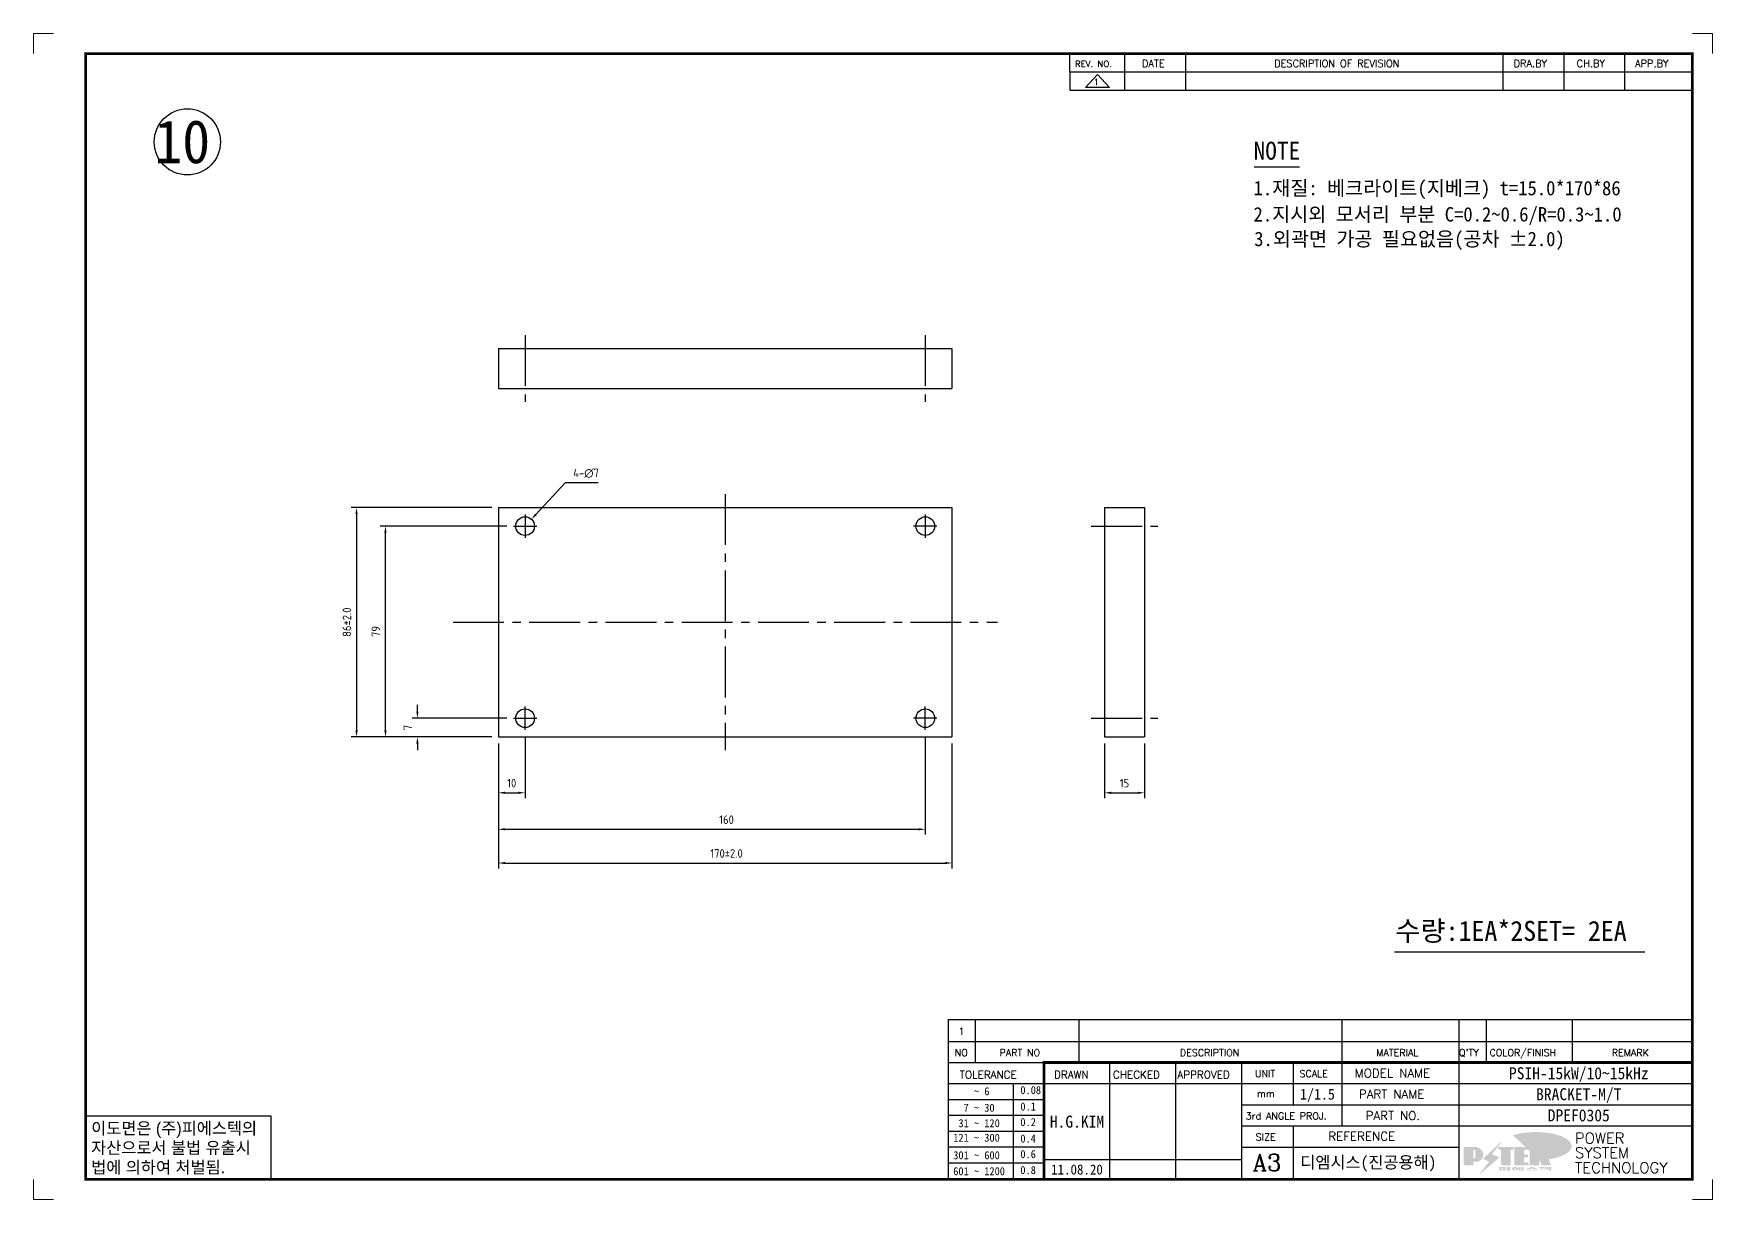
# Model space of a CAD drawing. Header units: millimetres. Extents: x 24815 to 36799, y -9299 to 5469.
# Drawn here: x 28190 to 28820, y -5074 to -4637 of the extents above; entities that cross this region are included whole.
import ezdxf
from ezdxf.enums import TextEntityAlignment as Align

# ---------------------------------------------------------------- set-up
doc = ezdxf.new("R2010")
doc.units = ezdxf.units.MM
doc.linetypes.add('CENTER2', pattern=[28.575, 19.05, -3.175, 3.175, -3.175])
doc.layers.add('FORMAT-1', color=7, linetype='Continuous')
doc.layers.add('line', color=3, linetype='Continuous')
doc.styles.add('h1', font='')
doc.styles.add('HAN', font='')
doc.styles.add('RC', font='ROMANC.SHX')
doc.styles.add('ROMANT', font='romant')
doc.styles.add('RT', font='ROMANT.SHX', dxfattribs={"oblique": 15})
doc.styles.get("Standard").update_dxf_attribs({"font": 'ISOCP.SHX', "bigfont": 'WHGTXT.SHX'})
doc.styles.get('h1').set_extended_font_data('New Gulim')
doc.styles.get('HAN').set_extended_font_data('GulimChe')
doc.dimstyles.new('PS-1', dxfattribs={"dimtxt": 3.2, "dimasz": 2.5, "dimexe": 2, "dimexo": 2.5, "dimgap": 2, "dimtad": 1, "dimtoh": 1, "dimrnd": 0.05, "dimzin": 12, "dimdsep": 46, "dimtxsty": 'Standard', "dimcen": 0, "dimclrt": 2, "dimazin": 3, "dimtfac": 1, "dimtofl": 0, "dimtmove": 0, "dimatfit": 3, "dimfxl": 0, "dimtolj": 1, "dimtzin": 0, "dimarcsym": 0})

# ---------------------------------------------------------------- blocks, each defined once
blk = doc.blocks.new('*D1159')
at = {"color": 0, "lineweight": -2}
for p, q in [((28362.12, -4814.63), (28309.44, -4814.63)), ((28311.44, -4817.13), (28311.44, -4898.13)), ((28362.12, -4900.63), (28309.44, -4900.63))]:
    blk.add_line(p, q, dxfattribs=at)
at = {"color": 0}
for points in [[(28311.03, -4817.13), (28311.86, -4817.13), (28311.44, -4814.63)], [(28311.03, -4898.13), (28311.86, -4898.13), (28311.44, -4900.63)]]:
    blk.add_solid(points, dxfattribs=at)
at = {"layer": 'Defpoints', "color": 0}
for p in [(28364.62, -4814.63), (28311.44, -4900.63), (28364.62, -4900.63)]:
    blk.add_point(p, dxfattribs=at)
at = {"color": 2, "insert": (28307.84, -4857.63), "char_height": 3.2, "attachment_point": 5, "rotation": 90}
blk.add_mtext('\\A1;86±2.0', dxfattribs=at)
blk = doc.blocks.new('*D1160')
at = {"color": 0, "lineweight": -2}
for p, q in [((28364.62, -4903.13), (28364.62, -4949.89)), ((28534.62, -4903.13), (28534.62, -4949.89)), ((28367.12, -4947.89), (28532.12, -4947.89))]:
    blk.add_line(p, q, dxfattribs=at)
at = {"color": 0}
for points in [[(28367.12, -4947.48), (28367.12, -4948.31), (28364.62, -4947.89)], [(28532.12, -4947.48), (28532.12, -4948.31), (28534.62, -4947.89)]]:
    blk.add_solid(points, dxfattribs=at)
at = {"layer": 'Defpoints', "color": 0}
for p in [(28364.62, -4900.63), (28534.62, -4900.63), (28534.62, -4947.89)]:
    blk.add_point(p, dxfattribs=at)
at = {"color": 2, "insert": (28450.12, -4944.29), "char_height": 3.2, "attachment_point": 5}
blk.add_mtext('\\A1;170±2.0', dxfattribs=at)
blk = doc.blocks.new('*D1161')
at = {"color": 0, "lineweight": -2}
for p, q in [((28524.62, -4900.51), (28524.62, -4937.25)), ((28364.62, -4903.13), (28364.62, -4937.25)), ((28367.12, -4935.25), (28522.12, -4935.25))]:
    blk.add_line(p, q, dxfattribs=at)
at = {"color": 0}
for points in [[(28367.12, -4934.84), (28367.12, -4935.67), (28364.62, -4935.25)], [(28522.12, -4934.84), (28522.12, -4935.67), (28524.62, -4935.25)]]:
    blk.add_solid(points, dxfattribs=at)
at = {"layer": 'Defpoints', "color": 0}
for p in [(28364.62, -4900.63), (28524.62, -4898.01), (28524.62, -4935.25)]:
    blk.add_point(p, dxfattribs=at)
at = {"color": 2, "insert": (28450.12, -4931.65), "char_height": 3.2, "attachment_point": 5}
blk.add_mtext('\\A1;160', dxfattribs=at)
blk = doc.blocks.new('*D1162')
at = {"color": 0, "lineweight": -2}
for p, q in [((28374.62, -4900.51), (28374.62, -4923.57)), ((28364.62, -4903.13), (28364.62, -4923.57)), ((28367.12, -4921.57), (28372.12, -4921.57))]:
    blk.add_line(p, q, dxfattribs=at)
at = {"color": 0}
for points in [[(28367.12, -4921.16), (28367.12, -4921.99), (28364.62, -4921.57)], [(28372.12, -4921.16), (28372.12, -4921.99), (28374.62, -4921.57)]]:
    blk.add_solid(points, dxfattribs=at)
at = {"layer": 'Defpoints', "color": 0}
for p in [(28364.62, -4900.63), (28374.62, -4898.01), (28374.62, -4921.57)]:
    blk.add_point(p, dxfattribs=at)
at = {"color": 2, "insert": (28369.62, -4917.97), "char_height": 3.2, "attachment_point": 5}
blk.add_mtext('\\A1;10', dxfattribs=at)
blk = doc.blocks.new('*D1163')
at = {"color": 0, "lineweight": -2}
for p, q in [((28389.6, -4805.4), (28378.69, -4817.22)), ((28401.95, -4805.4), (28389.6, -4805.4))]:
    blk.add_line(p, q, dxfattribs=at)
at = {"color": 0}
blk.add_solid([(28378.39, -4816.94), (28379, -4817.5), (28377, -4819.06)], dxfattribs=at)
at = {"layer": 'Defpoints', "color": 0}
for p in [(28377, -4819.06), (28372.25, -4824.2)]:
    blk.add_point(p, dxfattribs=at)
at = {"color": 2, "insert": (28397.47, -4801.8), "char_height": 3.2, "attachment_point": 5}
blk.add_mtext('\\A1;4-∅7', dxfattribs=at)
blk = doc.blocks.new('*D1251')
at = {"color": 0, "lineweight": -2}
for p, q in [((28591.79, -4903.13), (28591.79, -4923.57)), ((28606.79, -4903.13), (28606.79, -4923.57)), ((28594.29, -4921.57), (28604.29, -4921.57))]:
    blk.add_line(p, q, dxfattribs=at)
at = {"color": 0}
for points in [[(28594.29, -4921.16), (28594.29, -4921.99), (28591.79, -4921.57)], [(28604.29, -4921.16), (28604.29, -4921.99), (28606.79, -4921.57)]]:
    blk.add_solid(points, dxfattribs=at)
at = {"layer": 'Defpoints', "color": 0}
for p in [(28591.79, -4900.63), (28606.79, -4900.63), (28606.79, -4921.57)]:
    blk.add_point(p, dxfattribs=at)
at = {"color": 2, "insert": (28599.29, -4917.97), "char_height": 3.2, "attachment_point": 5}
blk.add_mtext('\\A1;15', dxfattribs=at)
blk = doc.blocks.new('t3')
for p, q in [((0, 15.88), (46.25, 15.88)), ((0, 15.88), (0, 0)), ((46.25, 15.88), (46.25, 0)), ((0, 0), (46.25, 0))]:
    blk.add_line(p, q)
at = {"color": 1, "style": 'h1'}
for s, p in [('이도면은 (주)피에스텍의', (1.4, 11.29)), ('자산으로서 불법 유출시', (1.4, 6.41)), ('법에 의하여 처벌됨.', (1.4, 1.52))]:
    blk.add_text(s, height=3, dxfattribs=at).set_placement(p)
blk = doc.blocks.new('new LOGO')
at = {"layer": 'line'}
h = blk.add_hatch(color=1, dxfattribs=at)
h.paths.add_polyline_path([(41.5, 16.4), (54.3, 16.4, 1), (54.3, 82.9), (0, 82.9), (0, -0.1), (41.5, -0.1)])
h.paths.add_polyline_path([(41.5, 27.9), (41.5, 71.9), (43.6, 71.9, -0.414214), (54.6, 60.9), (54.6, 38.9, -0.414214), (43.6, 27.9)], flags=16)
h.paths.add_polyline_path([(214.7, 71.9), (227.5, 71.9), (227.5, 82.9), (159.7, 82.9), (159.7, 71.9), (172.5, 71.9), (172.5, -0.1), (214.7, -0.1)])
h.paths.add_polyline_path([(276, 37.4), (294.8, 37.4), (294.8, 49.1), (276, 49.1), (276, 71.9), (294.8, 71.9), (294.8, 82.9), (234.5, 82.9), (234.5, -0.1), (297, -0.1), (297, 10.9), (276, 10.9)])
h.paths.add_polyline_path([(347.2, 35.2), (359.7, -0.1), (400.5, -0.1), (379.6, 66.8), (399.7, 82.9), (380.6, 82.9), (347.2, 61.6), (347.2, 82.9), (305.5, 82.9), (305.5, -0.1), (347.2, -0.1)])
h = blk.add_hatch(color=250, dxfattribs=at)
h.paths.add_polyline_path([(44.5, 69.4), (46.6, 69.4, -0.129793), (52, 68, 0.221832), (43.6, 71.9), (41.5, 71.9), (41.5, 27.9), (43.6, 27.9, 0.02048), (44.5, 28)], flags=17)
h.paths.add_polyline_path([(44.5, 13.9), (57.3, 13.9, 0.72362), (77.1, 73.9, -0.679777), (54.3, 16.4), (41.5, 16.4), (41.5, -0.1), (3, -0.1), (3, -2.6), (44.5, -2.6)])
h.paths.add_polyline_path([(117.9, 14.2), (71.5, -44.4), (77.1, -39.6), (120.8, 15.6), (92, 28.9), (173.3, 106), (177.5, 111.4), (89.1, 27.6)])
h.paths.add_polyline_path([(162.7, 71.9), (162.7, 69.4), (172.5, 69.4), (172.5, 71.9)], flags=17)
h.paths.add_polyline_path([(217.7, 69.4), (230.5, 69.4), (230.5, 80.4), (227.5, 80.4), (227.5, 71.9), (214.7, 71.9), (214.7, -0.1), (175.5, -0.1), (175.5, -2.6), (217.7, -2.6)])
h.paths.add_polyline_path([(297.8, 46.6), (294.8, 46.6), (294.8, 37.4), (276, 37.4), (276, 10.9), (279, 10.9), (279, 34.9), (297.8, 34.9)])
h.paths.add_polyline_path([(300, 8.4), (297, 8.4), (297, -0.1), (237.5, -0.1), (237.5, -2.6), (300, -2.6)])
h.paths.add_polyline_path([(297.8, 80.4), (294.8, 80.4), (294.8, 71.9), (276, 71.9), (276, 49.1), (279, 49.1), (279, 69.4), (297.8, 69.4)])
h.paths.add_polyline_path([(350.2, 80.4), (347.2, 80.4), (347.2, 61.6), (350.2, 63.5)])
h.paths.add_polyline_path([(350.2, 26.7), (347.2, 35.2), (347.2, -0.1), (308.5, -0.1), (308.5, -2.6), (350.2, -2.6)])
h.paths.add_polyline_path([(402.7, 80.4), (396.5, 80.4), (379.6, 66.8), (400.5, -0.1), (361.8, -0.1), (362.7, -2.6), (403.5, -2.6), (382.6, 64.3)])
blk.add_hatch(color=5, dxfattribs=at).paths.add_polyline_path([(166.3, 35), (131, 49), (180.4, 112.7), (92, 28.9), (120.8, 15.6), (74.4, -43)])
h = blk.add_hatch(color=253, dxfattribs=at)
edge = h.paths.add_edge_path()
edge.add_ellipse((333.9, 86.4), major_axis=(-165.9, 0), ratio=0.39426, start_angle=111.51268, end_angle=334.46902)
edge.add_ellipse((314.1, 81.2), major_axis=(-153.7, 0), ratio=0.40699, start_angle=121.30662, end_angle=327.74369, ccw=False)
edge.add_line((394, 27.8), (394.7, 25.6))
h = blk.add_hatch(color=250, dxfattribs=at)
edge = h.paths.add_edge_path()
edge.add_ellipse((237.8, -17.6), major_axis=(-14.3, 0), ratio=0.526336, start_angle=192.2456, end_angle=269.07481)
edge.add_line((238.1, -10.1), (237.6, -10.1))
edge.add_ellipse((237.8, -17.6), major_axis=(-14.3, 0), ratio=0.526336, start_angle=270.92519, end_angle=449.07481)
edge.add_line((237.6, -25.1), (238.1, -25.1))
edge.add_ellipse((237.8, -17.6), major_axis=(-14.3, 0), ratio=0.526336, start_angle=450.92519, end_angle=527.7544)
edge.add_line((251.7, -19.2), (254.1, -19.2))
edge.add_line((254.1, -19.2), (254.1, -27.1))
edge.add_line((254.1, -27.1), (263.1, -27.1))
edge.add_line((263.1, -27.1), (263.1, -10.1))
edge.add_line((263.1, -10.1), (254.1, -10.1))
edge.add_line((254.1, -10.1), (254.1, -16))
edge.add_line((254.1, -16), (251.7, -16))
h.paths.add_polyline_path([(241, -16.4), (241, -18.7, -1), (234.4, -18.7), (234.4, -16.4, -1)], flags=16)
h.paths.add_polyline_path([(278.2, -10.1), (268.1, -10.1), (268.1, -27.1), (278.2, -27.1)])
h.paths.add_polyline_path([(310.3, -10.1), (310.3, -11.1, -0.157169), (289.3, -17.5), (294, -19.9, 0.128407), (316.3, -15.9, 0.128407), (338.6, -19.9), (343.3, -17.5, -0.157169), (322.2, -11.1), (322.2, -10.1)])
h.paths.add_polyline_path([(342.1, -25.1), (342.1, -22.3), (290.4, -22.3), (290.4, -25.1)])
h.paths.add_polyline_path([(352, -10.1), (352, -16.2, 0.414214), (354, -18.2), (378.7, -18.2), (378.7, -19.6), (390.2, -19.6), (390.2, -10.1), (378.7, -10.1), (378.7, -13.6), (374.7, -13.6), (374.7, -15.1), (378.7, -15.1), (378.7, -16.2), (364.7, -16.2), (364.7, -15.1), (371.2, -15.1), (371.2, -13.6), (364.7, -13.6), (364.7, -12.6), (374.7, -12.6), (374.7, -10.1)])
h.paths.add_polyline_path([(393.8, -10.1), (393.8, -19.6), (405, -19.6), (405, -10.1)])
h.paths.add_polyline_path([(405, -27.1), (405, -20.9), (356.8, -20.9), (356.8, -23), (391.8, -23), (391.8, -27.1)])
h.paths.add_polyline_path([(200.4, -10.1), (200.4, -22.3), (193.2, -22.3), (193.2, -12.6), (196.6, -12.6), (196.6, -10.1), (161, -10.1), (161, -12.6), (164.5, -12.6), (164.5, -22.3), (161, -22.3), (161, -25.1), (200.4, -25.1), (200.4, -27.1), (213.9, -27.1), (213.9, -10.1)])
h.paths.add_polyline_path([(182, -12.6), (175.6, -12.6), (175.6, -22.3), (182, -22.3)], flags=17)
blk = doc.blocks.new('format-3')
at = {"color": 3, "lineweight": 9}
for p, q in [((0, 286.3), (0, 291.3)), ((5, 291.3), (0, 291.3)), ((414.5, 291.3), (419.5, 291.3)), ((419.5, 286.3), (419.5, 291.3)), ((0, 5), (0, 0)), ((419.5, 5), (419.5, 0)), ((5, 0), (0, 0)), ((414.5, 0), (419.5, 0))]:
    blk.add_line(p, q, dxfattribs=at)
at = {"color": 180}
for p, q in [((258.97, 281.75), (258.97, 286.3)), ((272.71, 281.75), (272.71, 286.3)), ((287.94, 281.75), (287.94, 286.3)), ((367.22, 281.75), (367.22, 286.3)), ((382.45, 281.75), (382.45, 286.3)), ((397.61, 281.75), (397.61, 286.3)), ((258.97, 281.75), (414.5, 281.75)), ((228.5, 39.49), (228.5, 5)), ((228.5, 39.49), (414.5, 39.49)), ((235.29, 39.49), (235.29, 34.21)), ((261.24, 34.21), (261.24, 39.49)), ((326.9, 39.49), (326.9, 34.21)), ((356.11, 39.49), (356.11, 34.21)), ((362.93, 39.49), (362.93, 34.21)), ((384.48, 39.49), (384.48, 34.21)), ((228.5, 34.21), (252.48, 34.21)), ((268.96, 5), (268.96, 34.21)), ((285.45, 5), (285.45, 34.21)), ((301.94, 5), (301.94, 34.21)), ((314.72, 34.21), (314.72, 23.65)), ((326.9, 34.21), (326.9, 18.37)), ((356.11, 34.21), (356.11, 5)), ((228.5, 28.93), (252.48, 28.93)), ((244.89, 5.23), (244.89, 28.93)), ((252.48, 28.93), (414.5, 28.93)), ((228.5, 24.98), (252.48, 24.98)), ((228.5, 21.03), (252.48, 21.03)), ((301.94, 23.65), (414.5, 23.65)), ((228.5, 17.08), (252.48, 17.08)), ((301.94, 18.37), (414.5, 18.37)), ((314.72, 18.37), (314.72, 5)), ((228.5, 13.13), (252.48, 13.13)), ((301.94, 13.09), (356.11, 13.09)), ((228.5, 9.18), (252.48, 9.18)), ((252.48, 9.95), (301.94, 9.95))]:
    blk.add_line(p, q, dxfattribs=at)
at = {"const_width": 0.7}
blk.add_lwpolyline([(252.48, 5), (252.48, 34.21), (414.5, 34.21)], dxfattribs=at)
at = {"layer": 'FORMAT-1', "const_width": 0.7}
blk.add_lwpolyline([(13, 5), (13, 286.3), (414.5, 286.3), (414.5, 5)], close=True, dxfattribs=at)
blk.add_blockref('t3', (13, 5))
at = {"xscale": 0.05400000000000027, "yscale": 0.05400000000000027, "zscale": 0.05400000000000027}
blk.add_blockref('new LOGO', (357.35, 8.65), dxfattribs=at)
at = {"color": 2}
for s, height, style, p in [('REV. NO.', 1.56, 'RC', (260.23, 282.95)), ('DATE', 1.788, 'RC', (276.95, 282.94)), ('DESCRIPTION OF REVISION', 1.7875, 'RC', (309.98, 282.94)), ('DRA.BY', 1.788, 'RC', (369.83, 282.94)), ('CH.BY', 1.788, 'RC', (385.59, 282.94)), ('APP.BY', 1.788, 'RC', (400.18, 282.94)), ('COLOR/FINISH', 1.7424, 'RC', (363.8, 35.83)), ('NO', 1.742, 'RC', (230.16, 35.83)), ('PART NO', 1.742, 'RC', (241.36, 35.83)), ('DESCRIPTION', 1.7424, 'RC', (286.43, 35.83)), ('MATERIAL', 1.742, 'RC', (335.52, 35.83)), ("Q'TY", 1.742, 'RC', (356.17, 35.83)), ('REMARK', 1.742, 'RC', (394.37, 35.83)), (' TOLERANCE', 1.9, 'RC', (230.11, 30.22)), ('DRAWN', 1.9, 'RC', (255, 30.22)), ('CHECKED', 1.9, 'RC', (269.71, 30.22)), ('APPROVED', 1.9, 'RC', (285.8, 30.22)), ('UNIT', 1.742, 'RC', (305.19, 30.55)), ('SCALE', 1.742, 'RC', (316.32, 30.55)), ('MODEL NAME', 2.178, 'RC', (330.12, 30.46)), ('    ~ 6', 2, 'HAN', (229.8, 26.03)), ('0.08', 2, 'HAN', (246.57, 26.31)), ('mm', 1.742, 'RC', (305.67, 25.56)), ('PART NAME', 2.178, 'RC', (331.17, 25.24)), ('  7 ~ 30', 2, 'HAN', (229.8, 21.91)), ('0.1', 2, 'HAN', (246.57, 22.2)), ('3rd ANGLE PROJ.', 1.7424, 'RC', (302.87, 19.97)), ('PART NO.', 2.178, 'RC', (332.84, 19.85)), (' 31 ~ 120', 2, 'HAN', (229.8, 18.04)), ('0.2', 2, 'HAN', (246.57, 18.32)), ('REFERENCE', 2.178, 'RC', (323.52, 14.69)), ('121 ~ 300', 2, 'HAN', (229.8, 14.42)), ('0.4', 2, 'HAN', (246.57, 14.2)), ('SIZE', 1.742, 'RC', (305.39, 14.71)), ('301 ~ 600', 2, 'HAN', (229.8, 10.04)), ('0.6', 2, 'HAN', (246.57, 10.32)), ('601 ~ 1200', 2, 'HAN', (229.8, 6.05)), ('0.8', 2, 'HAN', (246.57, 6.33))]:
    blk.add_text(s, height=height, dxfattribs=dict(at, style=style)).set_placement(p)
at = {"style": 'ROMANT'}
for s, p in [('POWER', (385.15, 13.96)), ('SYSTEM', (385.15, 10.31)), ('TECHNOLOGY', (385.15, 6.56))]:
    blk.add_text(s, height=2.7, dxfattribs=at).set_placement(p)
at = {"color": 2, "lineweight": 25, "style": 'RC'}
blk.add_text('A3', height=4.182, dxfattribs=at).set_placement((304.61, 7.14))
at = {"style": 'HAN'}
for tag, height, p in [('MODEL-NAME', 3, (386.1, 31.53)), ('SCALE', 2.7, (320.81, 26.29)), ('PART-NAME', 3, (386.1, 26.29)), ('CH-BY', 3, (277.21, 19.44)), ('PART-NO', 3, (386.1, 21.01)), ('DRA-BY', 3, (260.72, 19.44)), ('APP-BY', 3, (293.7, 19.44)), ('DRA-DATE', 2.5, (260.72, 7.47)), ('CH-DATE', 2.5, (277.21, 7.47)), ('APP-DATE', 2.5, (293.7, 7.47)), ('관련업체', 3, (333.52, 9.26))]:
    blk.add_attdef(tag, text='', height=height, dxfattribs=at).set_placement(p, align=Align.MIDDLE_CENTER)
blk = doc.blocks.new('no3')
at = {"color": 180}
for p, q in [((0, 5.5), (0, 0)), ((0, 5.5), (186, 5.5)), ((6.79, 5.5), (6.79, 0)), ((32.74, 0.11), (32.74, 5.5)), ((98.4, 5.5), (98.4, 0)), ((127.61, 5.5), (127.61, 0)), ((134.43, 5.5), (134.43, 0)), ((155.98, 5.5), (155.98, 0))]:
    blk.add_line(p, q, dxfattribs=at)
at = {"color": 2, "style": 'HAN'}
for tag, p in [('PART-NO', (19.76, 2.75)), ('MATERIAL', (111.38, 2.75)), ("Q'TY", (131.02, 2.75)), ('COLOR/FINISH', (145.2, 2.75)), ('REMARK', (170.76, 2.75))]:
    blk.add_attdef(tag, text='', height=2.9, dxfattribs=at).set_placement(p, align=Align.MIDDLE_CENTER)
blk.add_attdef('DESCRIPTION', text='', height=2.9, dxfattribs=at).set_placement((34.51, 2.75), align=Align.MIDDLE_LEFT)
at = {"color": 2, "style": 'RT', "oblique": 15}
blk.add_attdef('NO', text='', height=1.74, dxfattribs=at).set_placement((3.38, 2.51), align=Align.MIDDLE_CENTER)
blk = doc.blocks.new('re3')
at = {"color": 180}
for p, q in [((0, 0), (0, -4.55)), ((6.87, -0.64), (3.86, -3.91)), ((9.88, -3.91), (3.86, -3.91)), ((6.87, -0.64), (9.88, -3.91)), ((13.74, -4.55), (13.74, 0)), ((28.97, -4.55), (28.97, 0)), ((108.25, -4.55), (108.25, 0)), ((123.49, -4.55), (123.49, 0)), ((138.64, -4.55), (138.64, 0)), ((0, -4.55), (155.53, -4.55))]:
    blk.add_line(p, q, dxfattribs=at)
at = {"color": 2, "style": 'RC', "oblique": 15}
blk.add_attdef('REV.NO', text='', height=1.56, dxfattribs=at).set_placement((6.59, -2.56), align=Align.MIDDLE_CENTER)
blk.add_attdef('-1', text='', height=1.56, dxfattribs=at).set_placement((9.37, -1.66), align=Align.MIDDLE_LEFT)
at = {"color": 2, "style": 'HAN'}
for tag, p in [('REV.-DATE', (21.36, -2.28)), ('DRA.BY', (115.87, -2.28)), ('CH.BY', (131.07, -2.28)), ('APP.BY', (147.09, -2.28))]:
    blk.add_attdef(tag, text='', height=2.5, dxfattribs=at).set_placement(p, align=Align.MIDDLE_CENTER)
blk.add_attdef('DESCRIPTION-OF-REVISION', text='', height=2.5, dxfattribs=at).set_placement((31.61, -2.28), align=Align.MIDDLE_LEFT)
blk = doc.blocks.new('*D1259')
at = {"color": 0, "lineweight": -2}
for p, q in [((28334.25, -4891.13), (28334.25, -4888.63)), ((28367.74, -4893.63), (28332.25, -4893.63)), ((28362.12, -4900.63), (28332.25, -4900.63)), ((28334.25, -4903.13), (28334.25, -4905.63))]:
    blk.add_line(p, q, dxfattribs=at)
at = {"color": 0}
for points in [[(28333.84, -4891.13), (28334.67, -4891.13), (28334.25, -4893.63)], [(28333.84, -4903.13), (28334.67, -4903.13), (28334.25, -4900.63)]]:
    blk.add_solid(points, dxfattribs=at)
at = {"layer": 'Defpoints', "color": 0}
for p in [(28334.25, -4893.63), (28370.24, -4893.63), (28364.62, -4900.63)]:
    blk.add_point(p, dxfattribs=at)
at = {"color": 2, "insert": (28330.65, -4897.13), "char_height": 3.2, "attachment_point": 5, "rotation": 90}
blk.add_mtext('\\A1;7', dxfattribs=at)
blk = doc.blocks.new('*D1260')
at = {"color": 0, "lineweight": -2}
for p, q in [((28367.74, -4821.63), (28320.27, -4821.63)), ((28322.27, -4898.13), (28322.27, -4824.13)), ((28362.12, -4900.63), (28320.27, -4900.63))]:
    blk.add_line(p, q, dxfattribs=at)
at = {"color": 0}
for points in [[(28321.86, -4824.13), (28322.69, -4824.13), (28322.27, -4821.63)], [(28321.86, -4898.13), (28322.69, -4898.13), (28322.27, -4900.63)]]:
    blk.add_solid(points, dxfattribs=at)
at = {"layer": 'Defpoints', "color": 0}
for p in [(28322.27, -4821.63), (28370.24, -4821.63), (28364.62, -4900.63)]:
    blk.add_point(p, dxfattribs=at)
at = {"color": 2, "insert": (28318.67, -4861.13), "char_height": 3.2, "attachment_point": 5, "rotation": 90}
blk.add_mtext('\\A1;79', dxfattribs=at)

msp = doc.modelspace()

# ---------------------------------------------------------------- linework, layer by layer
for p, q in [((28647.906, -4686.958), (28664.823, -4686.958)), ((28700.531, -4981.231), (28794.284, -4981.231))]:
    msp.add_line(p, q)
at = {"color": 1, "linetype": 'CENTER2'}
for p, q in [((28374.622, -4750.051), (28374.622, -4775.051)), ((28524.622, -4750.051), (28524.622, -4775.051)), ((28449.622, -4809.63), (28449.622, -4905.628)), ((28374.622, -4817.25), (28374.622, -4826.008)), ((28524.622, -4817.25), (28524.622, -4826.008)), ((28370.243, -4821.629), (28379.001, -4821.629)), ((28529.001, -4821.629), (28520.243, -4821.629)), ((28586.791, -4821.629), (28611.791, -4821.629)), ((28347.622, -4857.629), (28551.622, -4857.629)), ((28374.622, -4898.008), (28374.622, -4889.25)), ((28524.622, -4898.008), (28524.622, -4889.25)), ((28370.243, -4893.629), (28379.001, -4893.629)), ((28529.001, -4893.629), (28520.243, -4893.629)), ((28586.791, -4893.629), (28611.791, -4893.629))]:
    msp.add_line(p, q, dxfattribs=at)
at = {"color": 40}
for p, q in [((28364.622, -4755.051), (28534.622, -4755.051)), ((28364.622, -4755.051), (28364.622, -4770.051)), ((28534.622, -4755.051), (28534.622, -4770.051)), ((28364.622, -4770.051), (28534.622, -4770.051)), ((28364.622, -4814.629), (28364.622, -4900.629)), ((28364.622, -4814.629), (28534.622, -4814.629)), ((28534.622, -4814.629), (28534.622, -4900.629)), ((28591.791, -4814.629), (28591.791, -4900.629)), ((28591.791, -4814.629), (28606.791, -4814.629)), ((28606.791, -4814.629), (28606.791, -4900.629)), ((28364.622, -4900.629), (28534.622, -4900.629)), ((28591.791, -4900.629), (28606.791, -4900.629))]:
    msp.add_line(p, q, dxfattribs=at)
msp.add_circle((28248.042, -4677.625), 12.402)
for centre in [(28374.622, -4821.629), (28524.622, -4821.629), (28374.622, -4893.629), (28524.622, -4893.629)]:
    msp.add_circle(centre, 3.5, dxfattribs=at)

# ---------------------------------------------------------------- block references
at = {"xscale": 1.5, "yscale": 1.5, "zscale": 1.5}
msp.add_blockref('format-3', (28190.391, -5073.977), dxfattribs=at).add_auto_attribs({'DRA-DATE': '11.08.20', 'DRA-BY': 'H.G.KIM', 'MODEL-NAME': 'PSIH-15kW/10~15kHz', 'PART-NAME': 'BRACKET-M/T', 'PART-NO': 'DPEF0305', 'SCALE': '1/1.5', '관련업체': '디엠시스(진공용해)'})
ref = msp.add_blockref('re3', (28578.839, -4651.352), dxfattribs=dict(xscale=1.5, yscale=1.5, zscale=1.5))
ref.add_attrib('REV.NO', '1', dxfattribs={"color": 2, "height": 2.34, "style": 'RC'}).set_placement((28588.722, -4655.188), align=Align.MIDDLE_CENTER)
ref = msp.add_blockref('no3', (28533.141, -5014.735), dxfattribs=dict(xscale=1.5, yscale=1.5, zscale=1.5))
ref.add_attrib('NO', '1', dxfattribs={"color": 2, "height": 2.61, "style": 'RT'}).set_placement((28538.217, -5010.975), align=Align.MIDDLE_CENTER)

# ---------------------------------------------------------------- texts
at = {"color": 2, "style": 'HAN'}
for s, height, p in [('10', 16.2, (28235.643, -4685.6)), ('NOTE', 6.75, (28647.676, -4684.305)), ('1.재질: 베크라이트(지베크) t=15.0*170*86', 5.4, (28647.676, -4697.641)), ('2.지시외 모서리 부분 C=0.2~0.6/R=0.3~1.0', 5.4, (28647.644, -4707.461)), ('3.외곽면 가공 필요없음(공차 %%P2.0)', 5.4, (28647.896, -4716.692)), ('수량:1EA*2SET= 2EA', 7.5, (28700.825, -4977.081))]:
    msp.add_text(s, height=height, dxfattribs=at).set_placement(p)

# ---------------------------------------------------------------- dimensions: what is measured, and where the dimension line sits
dim = msp.add_diameter_dim_2p(p1=(28372.248, -4824.201), p2=(28376.996, -4819.058), text='4-<>', dimstyle='PS-1')
dim.commit()
dim.dimension.update_dxf_attribs({"geometry": '*D1163', "text_midpoint": (28397.47, -4805.401), "dimtype": 163})
dim = msp.add_linear_dim(base=(28311.443, -4900.628), p1=(28364.622, -4814.63), p2=(28364.622, -4900.628), angle=90, dimstyle='PS-1', override={"dimtol": 1, "dimtp": 2, "dimtm": 2, "dimtdec": 1})
dim.commit()
dim.dimension.update_dxf_attribs({"geometry": '*D1159', "text_midpoint": (28307.843, -4857.629)})
for base, p2, picture, middle in [((28322.273, -4821.629), (28370.243, -4821.629), '*D1260', (28318.673, -4861.129)), ((28334.253, -4893.629), (28370.243, -4893.629), '*D1259', (28330.653, -4897.129))]:
    dim = msp.add_linear_dim(base=base, p1=(28364.622, -4900.629), p2=p2, angle=90, dimstyle='PS-1')
    dim.commit()
    dim.dimension.update_dxf_attribs({"geometry": picture, "text_midpoint": middle})
dim = msp.add_linear_dim(base=(28524.622, -4935.254), p1=(28364.622, -4900.628), p2=(28524.622, -4898.008), dimstyle='PS-1')
dim.commit()
dim.dimension.update_dxf_attribs({"geometry": '*D1161', "text_midpoint": (28450.122, -4935.254), "dimtype": 160})
for base, p1, p2, picture, middle in [((28374.622, -4921.573), (28364.622, -4900.628), (28374.622, -4898.008), '*D1162', (28369.622, -4917.973)), ((28606.791, -4921.574), (28591.791, -4900.629), (28606.791, -4900.629), '*D1251', (28599.291, -4917.974))]:
    dim = msp.add_linear_dim(base=base, p1=p1, p2=p2, dimstyle='PS-1')
    dim.commit()
    dim.dimension.update_dxf_attribs({"geometry": picture, "text_midpoint": middle})
dim = msp.add_linear_dim(base=(28534.622, -4947.895), p1=(28364.622, -4900.628), p2=(28534.622, -4900.628), angle=180, dimstyle='PS-1', override={"dimtol": 1, "dimtp": 2, "dimtm": 2, "dimtdec": 1})
dim.commit()
dim.dimension.update_dxf_attribs({"geometry": '*D1160', "text_midpoint": (28450.122, -4947.895), "dimtype": 160})

doc.saveas('drawing.dxf')
